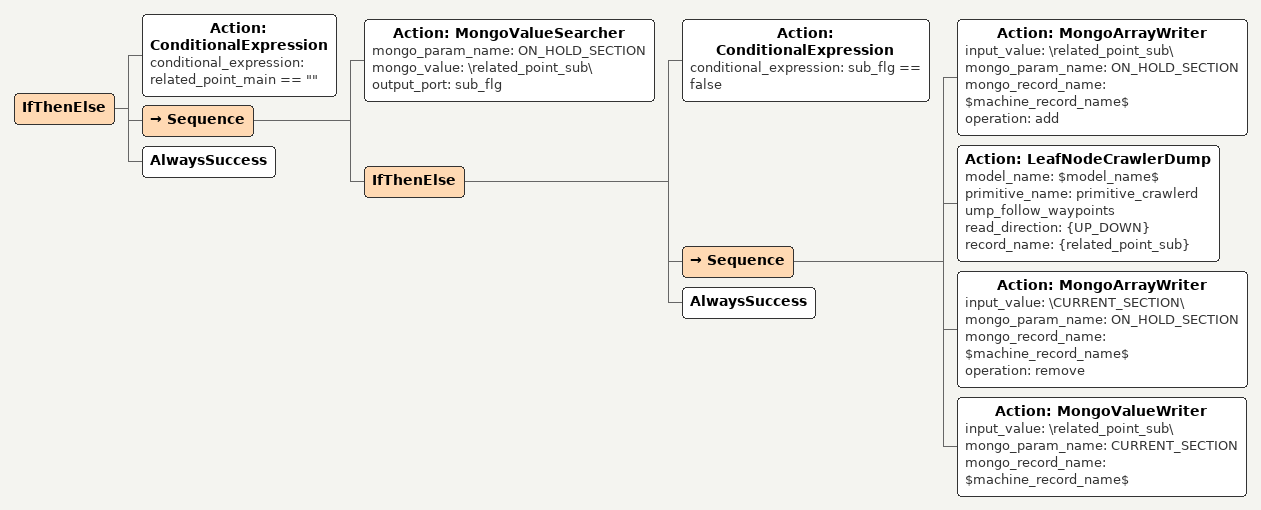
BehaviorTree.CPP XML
<IfThenElse>
    <Action ID="ConditionalExpression" conditional_expression="related_point_main == &quot;&quot;"/>
    <Sequence>
        <Action ID="MongoValueSearcher" mongo_param_name="ON_HOLD_SECTION" mongo_value="\related_point_sub\" output_port="sub_flg"/>
        <IfThenElse>
            <Action ID="ConditionalExpression" conditional_expression="sub_flg == false"/>
            <Sequence>
                <Action ID="MongoArrayWriter" input_value="\related_point_sub\" mongo_param_name="ON_HOLD_SECTION" mongo_record_name="$machine_record_name$" operation="add"/>
                <Action ID="LeafNodeCrawlerDump" model_name="$model_name$" primitive_name="primitive_crawlerdump_follow_waypoints" read_direction="{UP_DOWN}" record_name="{related_point_sub}"/>
                <Action ID="MongoArrayWriter" input_value="\CURRENT_SECTION\" mongo_param_name="ON_HOLD_SECTION" mongo_record_name="$machine_record_name$" operation="remove"/>
                <Action ID="MongoValueWriter" input_value="\related_point_sub\" mongo_param_name="CURRENT_SECTION" mongo_record_name="$machine_record_name$"/>
            </Sequence>
            <AlwaysSuccess/>
        </IfThenElse>
    </Sequence>
    <AlwaysSuccess/>
</IfThenElse>
